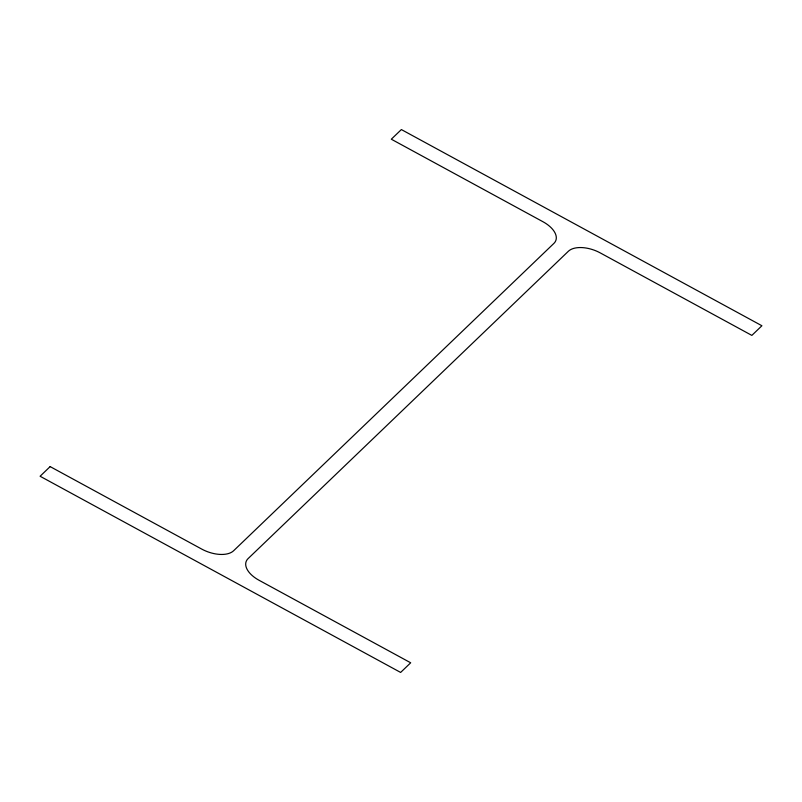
<?xml version="1.0" encoding="UTF-8"?>
<svg xmlns="http://www.w3.org/2000/svg" width="802" height="802" viewBox="0 0 802 802"><rect width="100%" height="100%" fill="white"/><g stroke="black" fill="none" stroke-linecap="round" stroke-linejoin="round"><path stroke-width="1.2" d="M50.145 466.604L40.1 476.248L400.629 672.437L410.684 662.793L259.076 580.287A24.952 13.484 20.6 0 1 248.089 558.613L568.377 251.257A24.952 13.484 20.6 0 1 600.247 252.901L751.855 335.396L761.9 325.752L401.371 129.563L391.316 139.207L542.924 221.713A24.952 13.484 20.6 0 1 553.911 243.387L233.623 550.743A24.952 13.484 20.6 0 1 201.753 549.099L50.145 466.604"/></g></svg>
